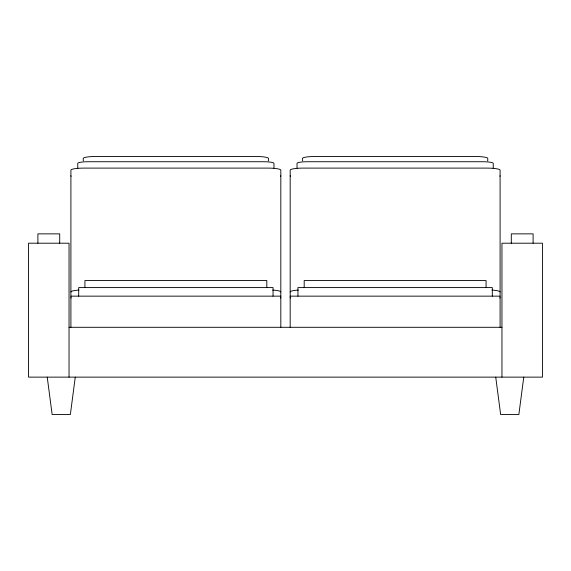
<?xml version="1.0" encoding="UTF-8"?>
<svg xmlns="http://www.w3.org/2000/svg" width="571" height="571" viewBox="0 0 571 571"><rect width="100%" height="100%" fill="white"/><g stroke="black" fill="none" stroke-linecap="round" stroke-linejoin="round"><path stroke-width="0.86" d="M75.265 377.131L70.361 414.503L52.139 414.503L47.236 377.131M523.764 377.131L518.861 414.503L500.639 414.503L495.735 377.131M70.911 296.149L280.825 296.149M290.175 296.149L500.089 296.149M69.041 327.297L501.959 327.297M533.107 243.203L533.107 233.86L511.302 233.86L511.302 243.203M501.959 377.131L501.959 243.203L542.45 243.203L542.45 377.131L28.55 377.131L28.55 243.203L69.041 243.203L69.041 377.131M500.089 327.297L500.089 170.151A13.083 2.048 0 0 0 487.013 168.102L303.251 168.102A13.083 2.048 0 0 0 290.175 170.151L290.175 327.297M492.309 296.149L492.309 287.584L297.955 287.584L297.955 296.149M486.078 287.584L486.078 280.575L304.186 280.575L304.186 287.584M280.825 327.297L280.825 170.151A13.083 2.048 0 0 0 267.749 168.102L83.987 168.102A13.083 2.048 0 0 0 70.911 170.151L70.911 327.297M273.045 296.149L273.045 287.584L78.691 287.584L78.691 296.149M266.814 287.584L266.814 280.575L84.922 280.575L84.922 287.584M59.698 243.203L59.698 233.86L37.893 233.86L37.893 243.203M492.016 290.075A13.083 2.048 0 0 1 500.089 291.967M500.089 297.619A13.083 2.048 0 0 1 499.839 298.019M290.425 298.019A13.083 2.048 0 0 1 290.175 297.619M290.175 291.967A13.083 2.048 0 0 1 298.248 290.075M500.089 175.804A13.083 2.048 0 0 1 499.839 176.203M290.425 176.203A13.083 2.048 0 0 1 290.175 175.804M493.037 168.017A10.464 1.634 0 0 0 493.237 167.696L493.237 163.37A10.464 1.634 0 0 0 482.773 161.729L307.491 161.729A10.464 1.634 0 0 0 297.027 163.37L297.027 167.696A10.464 1.634 0 0 0 297.227 168.017M487.52 160.829A12.334 1.927 0 0 0 487.755 160.451L487.755 158.424A12.334 1.927 0 0 0 475.422 156.497L314.842 156.497A12.334 1.927 0 0 0 302.509 158.424L302.509 160.451A12.334 1.927 0 0 0 302.744 160.829M272.752 290.075A13.083 2.048 0 0 1 280.825 291.967M280.825 297.619A13.083 2.048 0 0 1 280.575 298.019M71.161 298.019A13.083 2.048 0 0 1 70.911 297.619M70.911 291.967A13.083 2.048 0 0 1 78.984 290.075M280.825 175.804A13.083 2.048 0 0 1 280.575 176.203M71.161 176.203A13.083 2.048 0 0 1 70.911 175.804M273.773 168.017A10.464 1.634 0 0 0 273.973 167.696L273.973 163.37A10.464 1.634 0 0 0 263.509 161.729L88.227 161.729A10.464 1.634 0 0 0 77.763 163.37L77.763 167.696A10.464 1.634 0 0 0 77.963 168.017M268.256 160.829A12.334 1.927 0 0 0 268.491 160.451L268.491 158.424A12.334 1.927 0 0 0 256.158 156.497L95.578 156.497A12.334 1.927 0 0 0 83.245 158.424L83.245 160.451A12.334 1.927 0 0 0 83.48 160.829"/></g></svg>
